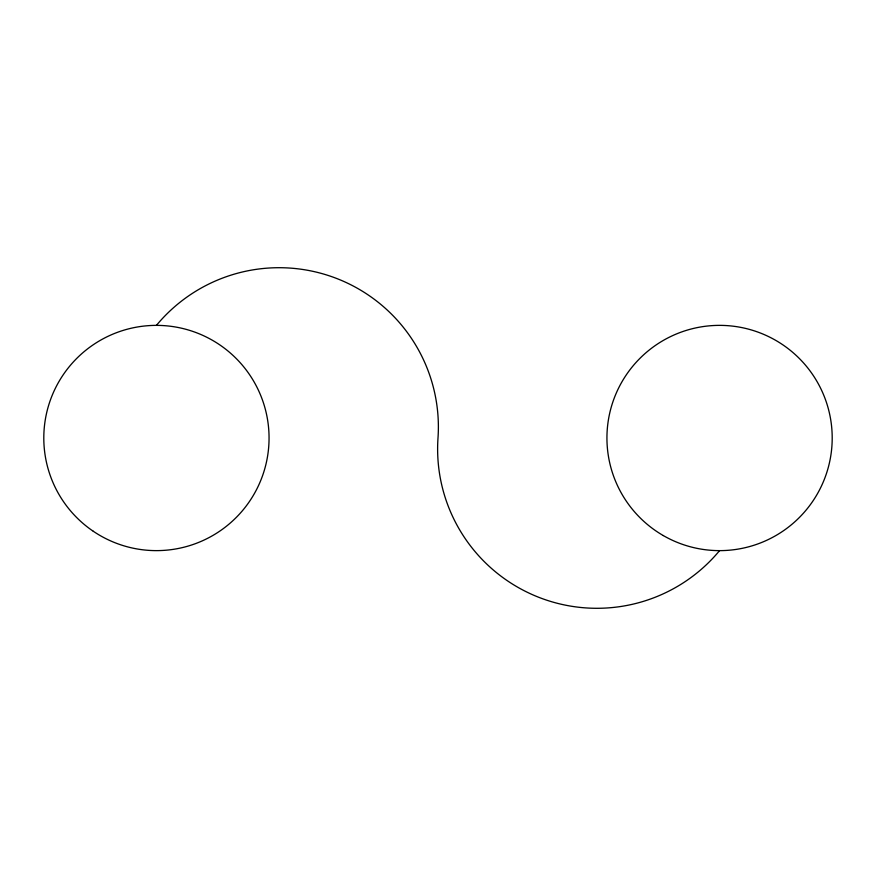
<?xml version="1.0" encoding="UTF-8"?>
<svg xmlns="http://www.w3.org/2000/svg" width="876" height="876" viewBox="0 0 876 876"><rect width="100%" height="100%" fill="white"/><g stroke="black" fill="none" stroke-linecap="round" stroke-linejoin="round"><path stroke-width="1.31" d="M156.432 325.368A159.29 159.29 0 0 1 438 438A159.29 159.29 0 0 0 719.568 550.632M93.294 531.272A112.632 112.632 0 0 0 268.768 446.037A112.632 112.632 0 0 0 107.211 336.691A112.632 112.632 0 0 0 93.294 531.272M663.252 535.543A112.632 112.632 0 0 0 832.2 438A112.632 112.632 0 0 0 663.252 340.457A112.632 112.632 0 0 0 663.252 535.543"/></g></svg>
